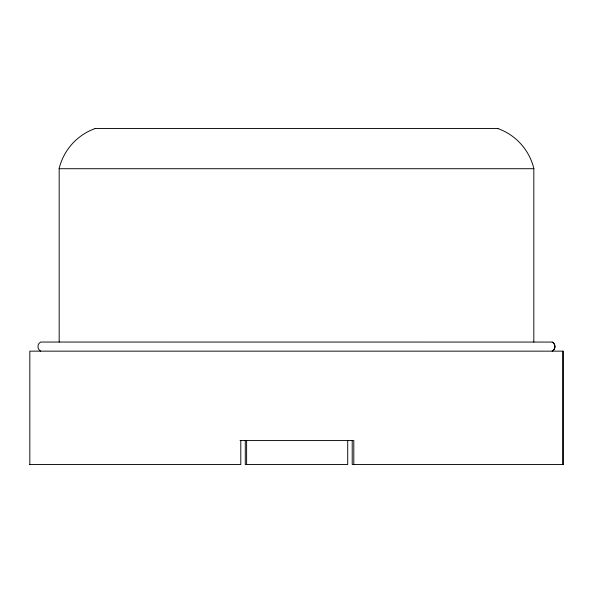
<?xml version="1.0" encoding="UTF-8"?>
<svg xmlns="http://www.w3.org/2000/svg" width="593" height="593" viewBox="0 0 593 593"><rect width="100%" height="100%" fill="white"/><g stroke="black" fill="none" stroke-linecap="round" stroke-linejoin="round"><path stroke-width="0.89" d="M95.058 128.503L497.942 128.503M240.061 440.569L353.806 440.569L353.806 464.497M29.65 464.497L240.795 464.497L240.795 440.569M563.35 464.497L352.205 464.497L352.205 440.569M563.172 464.497L563.172 351.152L29.828 351.152L29.828 464.497M562.861 351.152L562.861 464.497M533.819 342.05L533.819 168.716L59.181 168.716L59.181 342.05M347.72 440.569L347.72 464.497L245.28 464.497L245.28 440.569M246.614 440.569L246.614 464.497M59.107 168.701A56.691 56.276 90 0 1 95.088 128.57M554.529 348.425A5.144 5.144 0 0 1 552.15 351.138M552.15 342.072A5.144 5.144 0 0 1 554.529 344.785M554.774 345.675A5.144 5.144 0 0 1 554.774 347.528M552.357 351.138A5.137 5.1 -90 0 0 552.357 342.065L40.635 342.05A5.137 5.1 90 0 0 40.643 351.138M497.912 128.57A56.691 56.276 -90 0 1 533.893 168.701"/></g></svg>
